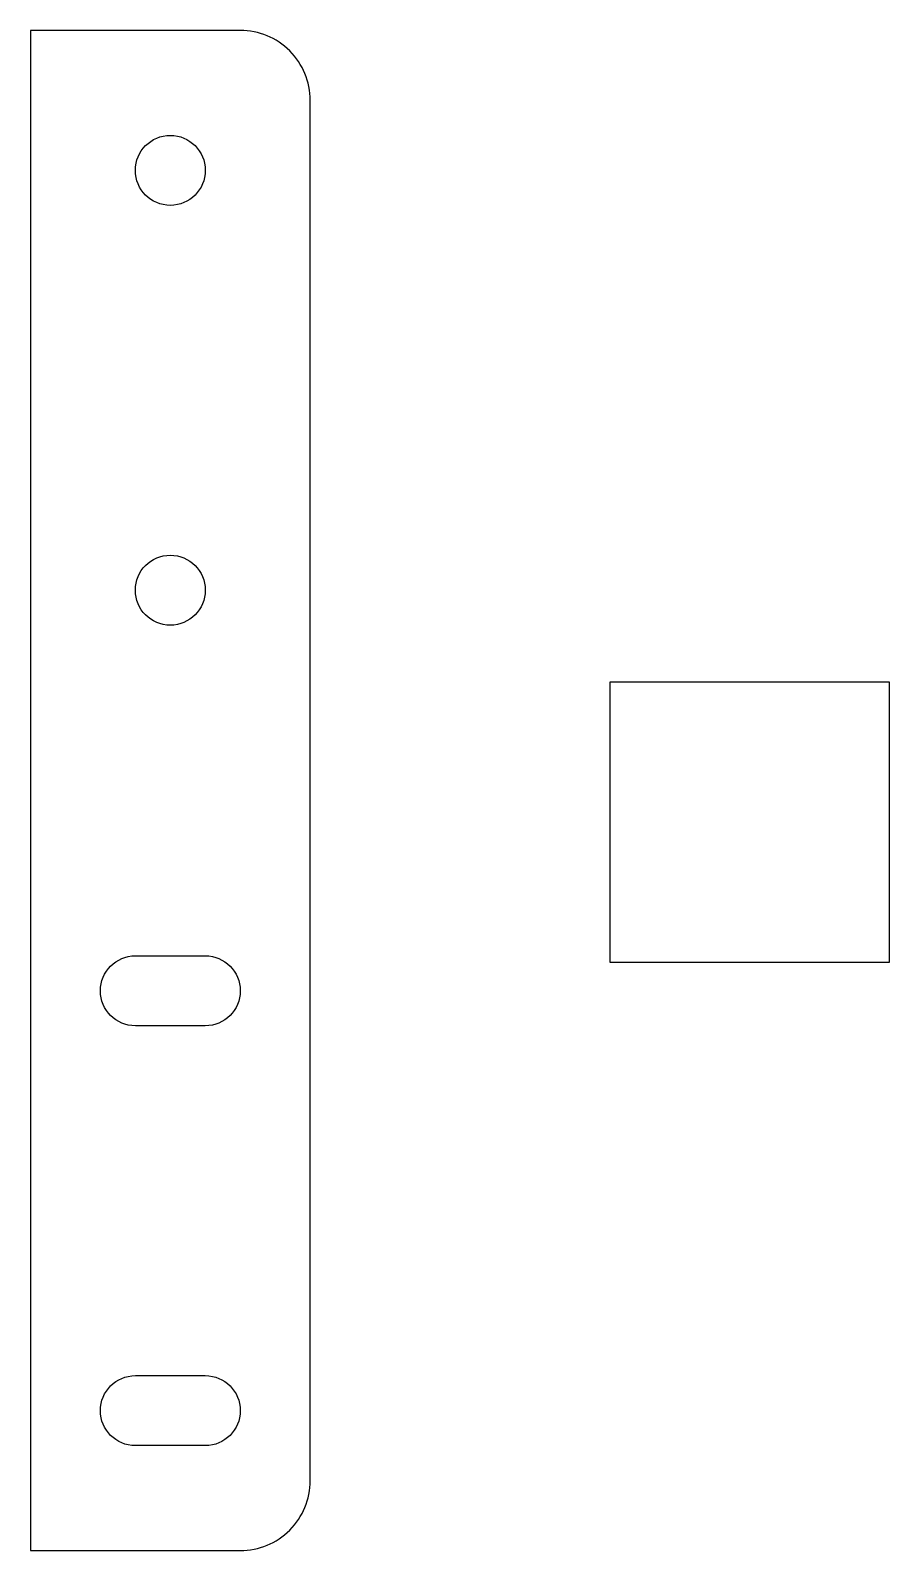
# Model space of a CAD drawing. Header units: inches. Extents: x 0 to 3.07, y 0 to 5.43.
import ezdxf

# ---------------------------------------------------------------- set-up
doc = ezdxf.new("R2010")
doc.units = ezdxf.units.IN
doc.header["$MEASUREMENT"] = 0

msp = doc.modelspace()

# ---------------------------------------------------------------- linework, layer by layer
for points in [[(0, 5.431), (0, 0), (0.75, 0, 0.414214), (1, 0.25), (1, 5.181, 0.414214), (0.75, 5.431)], [(0.625, 2.125, -1), (0.625, 1.875), (0.375, 1.875, -1), (0.375, 2.125)], [(0.625, 0.625, -1), (0.625, 0.375), (0.375, 0.375, -1), (0.375, 0.625)]]:
    msp.add_lwpolyline(points, format="xyb", close=True)
msp.add_lwpolyline([(2.0702, 2.1025), (3.0702, 2.1025), (3.0702, 3.1025), (2.0702, 3.1025)], close=True)
for centre in [(0.5, 4.931), (0.5, 3.431)]:
    msp.add_circle(centre, 0.125)

doc.saveas('drawing.dxf')
